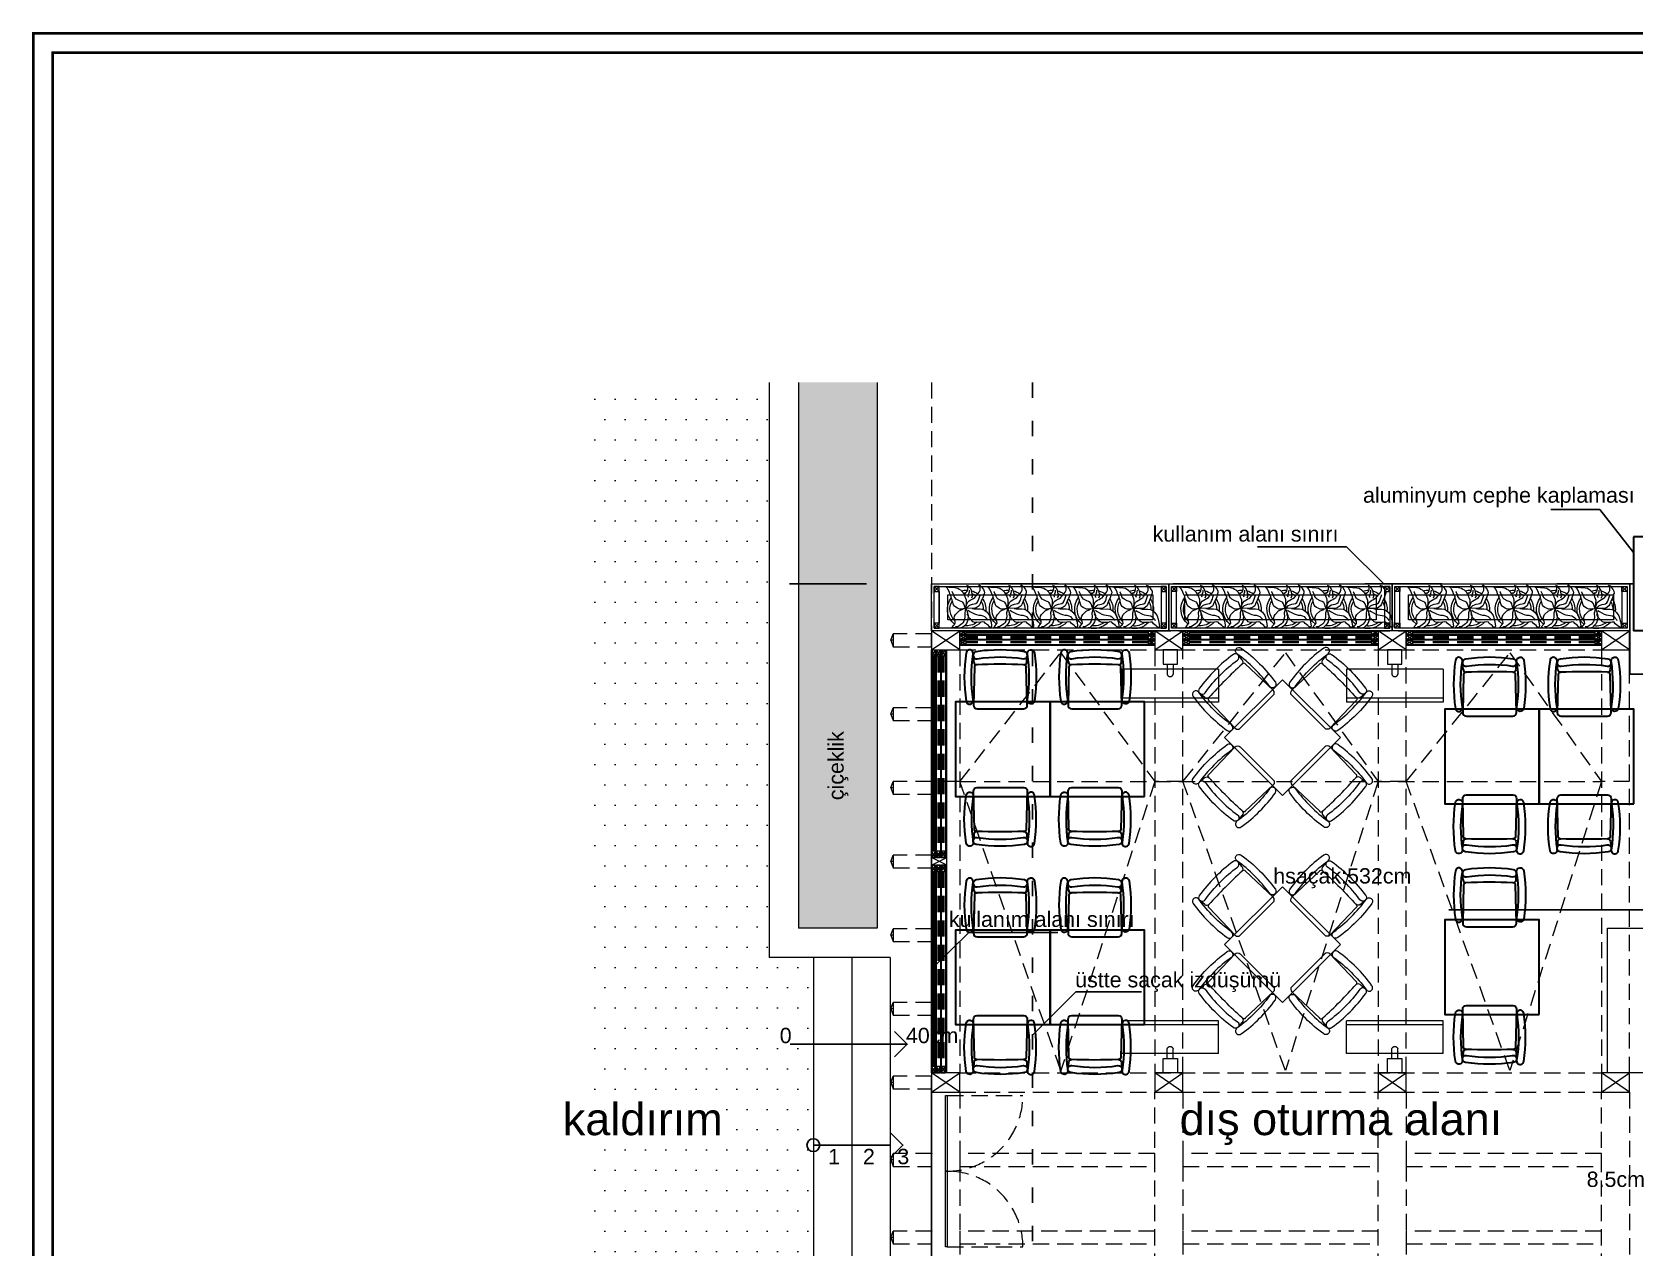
# Model space of a CAD drawing. Header units: millimetres. Extents: x 54215 to 67697, y 23496 to 56611.
# Drawn here: x 55067 to 56320, y 55184 to 56136 of the extents above; entities that cross this region are included whole.
import ezdxf

# ---------------------------------------------------------------- set-up
doc = ezdxf.new("R2010")
doc.units = ezdxf.units.MM
doc.linetypes.add('ACAD_ISO03W100', pattern=[30, 12, -18])
doc.linetypes.add('DASHED', pattern=[19.05, 12.7, -6.35])
for name, color, linetype, lineweight in [('- 0.09', 9, 'Continuous', 9), ('- 0.20', 41, 'Continuous', 20), ('- 0.25', 43, 'Continuous', 25), ('- 0.35', 3, 'Continuous', 35), ('b_ince', 87, 'Continuous', 15), ('no3_cam kesit arka', 141, 'Continuous', 18), ('no3_duvar kaplama', 8, 'Continuous', 0), ('no3_elektrik işaretleri', 10, 'Continuous', 0), ('no3_kutu profil gorunus', 8, 'Continuous', 0), ('no3_kutuprofil kesit', 74, 'Continuous', 18), ('no3_paslanmaz gorunus arka', 173, 'Continuous', 13), ('t_tefriş', 206, 'Continuous', 30)]:
    doc.layers.add(name, color=color, linetype=linetype, lineweight=lineweight)
doc.layers.add('0 rölöve', color=7, linetype='Continuous', true_color=0xf1380e)
doc.layers.add('no3_sandalye masa', color=7, linetype='Continuous', lineweight=15, true_color=0x9e0025)
doc.styles.get("Standard").update_dxf_attribs({"font": 'arial.ttf'})

# ---------------------------------------------------------------- blocks, each defined once
blk = doc.blocks.new('K-BKLEME')
for p, q in [((-25.7, 45.2), (-26.1, 50.8)), ((25.5, 45.3), (26, 50.9)), ((-25.1, 40.5), (-26, 3.5)), ((26, 3.5), (25, 40.6)), ((-22.5, 0), (22.5, 0))]:
    blk.add_line(p, q)
for points in [[(-26.2, 8.5, -0.077504), (-26.3, 53, 1), (-33, 54, 0.077504), (-33, 7.4, 1)], [(-22.3, 48.3, -0.077504), (22.2, 48.4, 1), (23.2, 55.1, 0.077504), (-23.4, 55.1, 1)], [(26.2, 8.6, 0.077504), (26.1, 53.1, -1), (32.9, 54.1, -0.077504), (32.9, 7.5, -1)]]:
    blk.add_lwpolyline(points, format="xyb", close=True)
for centre, radius, start, end in [((-22.7, 45.5), 3, 184.6945, 272.6484), ((-23.1, 40.4), 2, 92.7197, 178.6168), ((0.1, -459.8), 502.8, 87.4515, 92.6484), ((22.5, 45.5), 3, 267.5228, 355.4767), ((23, 40.5), 2, 1.5543, 87.4515), ((-22.5, 3.5), 3.5, 180.0856, 270.0856), ((22.5, 3.5), 3.5, 270.0856, 0.0856)]:
    blk.add_arc(centre, radius, start, end)
blk = doc.blocks.new('cicek9')
at = {"linetype": 'Continuous'}
for p, q in [((-0.271, 0.123), (-0.274, 0.106)), ((-0.274, 0.106), (-0.274, 0.07)), ((-0.274, 0.07), (-0.271, 0.052)), ((-0.262, 0.141), (-0.271, 0.123)), ((-0.271, 0.052), (-0.262, 0.035)), ((-0.262, 0.123), (-0.262, 0.141)), ((-0.256, 0.106), (-0.262, 0.123)), ((-0.262, 0.035), (-0.244, 0.023)), ((-0.241, 0.085), (-0.256, 0.106)), ((-0.244, 0.023), (-0.226, 0.008)), ((-0.22, 0.073), (-0.241, 0.085)), ((-0.226, 0.008), (-0.209, -0.004)), ((-0.203, 0.067), (-0.22, 0.073)), ((-0.185, 0.064), (-0.203, 0.067)), ((-0.164, 0.058), (-0.185, 0.064)), ((-0.147, 0.052), (-0.164, 0.058)), ((-0.129, 0.055), (-0.147, 0.052)), ((-0.111, 0.055), (-0.129, 0.055)), ((-0.09, 0.058), (-0.111, 0.055)), ((-0.07, 0.058), (-0.09, 0.058)), ((-0.079, -0.042), (-0.008, 0.005)), ((-0.052, 0.055), (-0.07, 0.058)), ((-0.034, 0.044), (-0.052, 0.055)), ((-0.016, 0.029), (-0.034, 0.044)), ((-0.002, 0.011), (-0.016, 0.029)), ((-0.008, 0.005), (-0.002, 0.008)), ((-0.209, -0.004), (-0.191, -0.013)), ((-0.191, -0.013), (-0.155, -0.036)), ((-0.155, -0.036), (-0.135, -0.048)), ((-0.135, -0.048), (-0.096, -0.048)), ((-0.096, -0.048), (-0.079, -0.042))]:
    blk.add_line(p, q, dxfattribs=at)
for points in [[(-0.117, 0.07), (-0.135, 0.082), (-0.147, 0.103), (-0.155, 0.12), (-0.161, 0.138), (-0.164, 0.156), (-0.164, 0.177), (-0.161, 0.194), (-0.152, 0.212), (-0.149, 0.194), (-0.135, 0.177), (-0.117, 0.159), (-0.099, 0.153), (-0.081, 0.15), (-0.079, 0.15)], [(-0.002, 0.008), (-0.011, 0.026), (-0.04, 0.061), (-0.055, 0.082), (-0.061, 0.1), (-0.064, 0.117), (-0.07, 0.135), (-0.07, 0.153), (-0.073, 0.171), (-0.067, 0.206), (-0.058, 0.224), (-0.052, 0.241), (-0.016, 0.277), (0.001, 0.289), (0.019, 0.304), (0.022, 0.306)], [(0.004, 0.014), (0.001, 0.032), (-0.011, 0.067), (-0.011, 0.085), (-0.002, 0.103), (0.01, 0.12), (0.028, 0.156), (0.031, 0.174), (0.031, 0.191), (0.025, 0.209), (0.019, 0.244), (0.019, 0.25)], [(0.022, 0.306), (0.04, 0.321), (0.043, 0.324)], [(0.028, 0.026), (0.046, 0.035), (0.063, 0.047), (0.075, 0.067), (0.084, 0.085), (0.09, 0.103), (0.09, 0.12), (0.078, 0.156), (0.069, 0.174), (0.066, 0.191), (0.057, 0.209), (0.052, 0.244), (0.046, 0.262), (0.04, 0.298), (0.04, 0.315), (0.049, 0.333), (0.063, 0.345)], [(-0.011, 0.011), (-0.046, 0.017), (-0.064, 0.014), (-0.084, 0.008), (-0.102, -0.001), (-0.12, -0.007), (-0.138, -0.007), (-0.155, 0.002), (-0.173, 0.014), (-0.191, 0.029), (-0.209, 0.041), (-0.212, 0.047)], [(-0.093, 0.094), (-0.099, 0.112), (-0.117, 0.123), (-0.135, 0.138), (-0.147, 0.153)], [(0.241, -0.072), (0.223, -0.063), (0.205, -0.06), (0.188, -0.054), (0.179, -0.036), (0.167, -0.001), (0.149, 0.014), (0.131, 0.023), (0.078, 0.032), (0.043, 0.026), (0.025, 0.026), (0.004, 0.014), (-0.005, 0.008)], [(0.001, 0.008), (0.007, -0.013), (0.025, -0.066), (0.055, -0.101), (0.072, -0.116), (0.09, -0.125), (0.108, -0.131), (0.128, -0.134), (0.146, -0.137), (0.167, -0.131), (0.185, -0.122), (0.202, -0.107), (0.223, -0.092), (0.238, -0.075), (0.241, -0.072)], [(0.004, 0.011), (0.022, -0.007), (0.04, -0.021), (0.063, -0.057), (0.081, -0.075), (0.099, -0.089), (0.117, -0.098), (0.134, -0.101), (0.188, -0.101), (0.205, -0.089), (0.205, -0.086)], [(-0.055, -0.027), (-0.07, -0.045), (-0.123, -0.081), (-0.141, -0.098), (-0.155, -0.119), (-0.164, -0.154), (-0.164, -0.199), (-0.152, -0.234), (-0.144, -0.252), (-0.138, -0.27), (-0.12, -0.305), (-0.105, -0.317)], [(-0.008, -0.018), (-0.016, -0.039), (-0.043, -0.092), (-0.055, -0.11), (-0.073, -0.128), (-0.09, -0.143), (-0.105, -0.16), (-0.114, -0.178), (-0.117, -0.196), (-0.12, -0.216), (-0.117, -0.228)], [(-0.105, -0.32), (-0.096, -0.299), (-0.093, -0.281), (-0.081, -0.246), (-0.081, -0.228), (-0.064, -0.213), (-0.046, -0.205), (0.007, -0.169), (0.022, -0.151), (0.025, -0.134), (0.028, -0.113), (0.031, -0.095), (0.028, -0.078), (0.025, -0.057), (0.022, -0.045)]]:
    blk.add_lwpolyline(points, dxfattribs=at)
for radius, start, end in [(0.209, 109.0007, 126.8665), (0.209, 343.7977, 72.6985), (0.209, 139.964, 161.4683), (0.181, 144.587, 160.5864), (0.181, 113.3714, 122.6233), (0.181, 349.1696, 66.1695), (0.209, 180.9322, 220.3045), (0.181, 186.2472, 216.0298), (0.209, 257.5002, 320.8039), (0.181, 266.71, 312.8028)]:
    blk.add_arc((0, 0), radius, start, end, dxfattribs=at)
blk = doc.blocks.new('plan girişblok')
at = {"layer": '- 0.09'}
h = blk.add_hatch(dxfattribs=at)
h.set_pattern_fill('DOTS', color=256, scale=10)
h.set_pattern_definition([(9e-15, (420.6, 0), (7.9375, 15.875), [0, -15.875])])
h.paths.add_polyline_path([(2808.2, 2892.5), (2946.2, 2892.5), (2946.2, 2930.9), (2808.2, 2930.9)], flags=24)
edge = h.paths.add_edge_path()
edge.add_line((2836.2, 3488.3), (2836.2, 2375.1))
edge.add_line((2836.2, 2375.1), (2976.1, 2375.1))
edge.add_line((2976.1, 2375.1), (2976.1, 2744.7))
edge.add_line((2976.1, 2744.7), (3010.6, 2744.7))
edge.add_line((3010.6, 2744.7), (3010.6, 2886.5))
edge.add_arc((3010.6, 2891.5), 5, 90, 270, ccw=False)
edge.add_line((3010.6, 2896.5), (3010.6, 3038.2))
edge.add_line((3010.6, 3038.2), (2976.1, 3038.2))
edge.add_line((2976.1, 3038.2), (2976.1, 3488.3))
edge.add_line((2976.1, 3488.3), (2836.2, 3488.3))
h = blk.add_hatch(dxfattribs=at)
h.set_pattern_fill('AR-SAND', color=256, scale=0.5)
h.set_pattern_definition([(37.5, (2446.458, 1691.468), (-0.80002, 24.47066), [0, -19.304, 0, -21.59, 0, -20.6375]), (7.5, (2446.458, 1691.47), (22.47616, 35.84126), [0, -10.414, 0, -17.399, 0, -6.6675]), (327.5, (2430.837, 1691.468), (39.54962, 0.07186), [0, -6.35, 0, -22.86, 0, -29.845]), (317.5, (2430.837, 1691.47), (38.1778, 11.14647), [0, -3.175, 0, -14.986, 0, -17.145])])
h.paths.add_polyline_path([(3060.6, 2721.7), (2999.1, 2721.7), (2999.1, 2532.7), (3060.6, 2532.7)])
h.paths.add_polyline_path([(3060.6, 2532.7), (2999.1, 2532.7), (2999.1, 2375.1), (3060.6, 2375.1)])
h.paths.add_polyline_path([(3060.6, 3330.7), (2999.1, 3330.7), (2999.1, 3061.2), (3060.6, 3061.2)])
h.paths.add_polyline_path([(3060.6, 3488.3), (2999.1, 3488.3), (2999.1, 3330.7), (3060.6, 3330.7)])
h.paths.add_polyline_path([(3041.4, 2603.9), (3041.4, 2665.6), (3018.5, 2665.6), (3018.5, 2603.9)], flags=24)
h.paths.add_polyline_path([(3041.4, 3157.6), (3041.4, 3219.3), (3018.5, 3219.3), (3018.5, 3157.6)], flags=24)
at = {"layer": '- 0.20'}
for p, q in [((2976.1, 3488.3), (2976.1, 3038.2)), ((2999.1, 3488.3), (2999.1, 3061.2)), ((3060.6, 3488.3), (3060.6, 3061.2)), ((3060.6, 3061.2), (2999.1, 3061.2)), ((3010.6, 3038.2), (2976.1, 3038.2)), ((3010.6, 3038.2), (3010.6, 2744.7)), ((3070.6, 3038.2), (3010.6, 3038.2)), ((3040.6, 3038.2), (3040.6, 2744.7)), ((3070.6, 3038.2), (3070.6, 2744.7))]:
    blk.add_line(p, q, dxfattribs=at)
at = {"layer": '- 0.35'}
for p, q in [((3687.1, 3367.5), (3652.1, 3367.5)), ((3652.1, 3367.5), (3652.1, 3294)), ((3687.1, 3294), (3652.1, 3294))]:
    blk.add_line(p, q, dxfattribs=at)
for p, q in [((3125.1, 3291), (3125.1, 3290.2)), ((3299.7, 3291), (3299.7, 3290.2)), ((3474.4, 3291), (3474.4, 3290.2)), ((3649.1, 3260), (3649.1, 3294)), ((3103.1, 2948), (3103.1, 3279)), ((3106.1, 3116.5), (3106.9, 3116.5)), ((3106.1, 3105.5), (3106.9, 3105.5)), ((3106.1, 2948), (3106.9, 2948)), ((3103.1, 2935.5), (3103.1, 2582))]:
    blk.add_line(p, q)
blk.add_arc((3114.1, 2811.9), 59.2, 88.833, 90)
for p in [(3103.1, 2884.9), (3103.1, 2824.3)]:
    blk.add_point(p)
at = {"layer": '0 rölöve'}
for p, q in [((2992.4, 2970.5), (3084.1, 2970.5)), ((3010.6, 2891.5), (3070.6, 2891.5))]:
    blk.add_line(p, q, dxfattribs=at)
for points in [[(3074.1, 2980.5), (3084.1, 2970.5), (3074.1, 2960.5)], [(3070.6, 2901.5), (3080.6, 2891.5), (3070.6, 2881.5)]]:
    blk.add_lwpolyline(points, dxfattribs=at)
blk.add_circle((3010.6, 2891.5), 5, dxfattribs=at)
at = {"layer": 'no3_cam kesit arka'}
for p, q in [((3272.7, 3293), (3130.1, 3293)), ((3272.7, 3292.5), (3130.1, 3292.5)), ((3272.7, 3292), (3130.1, 3292)), ((3447.4, 3293), (3304.7, 3293)), ((3447.4, 3292.5), (3304.7, 3292.5)), ((3447.4, 3292), (3304.7, 3292)), ((3622.1, 3293), (3479.4, 3293)), ((3622.1, 3292.5), (3479.4, 3292.5)), ((3622.1, 3292), (3479.4, 3292)), ((3104.1, 3274), (3104.1, 3121.5)), ((3104.6, 3274), (3104.6, 3121.5)), ((3105.1, 3274), (3105.1, 3121.5)), ((3104.1, 3105.5), (3104.1, 2953)), ((3104.6, 3105.5), (3104.6, 2953)), ((3105.1, 3105.5), (3105.1, 2953))]:
    blk.add_line(p, q, dxfattribs=at)
at = {"layer": 'no3_cam kesit arka', "linetype": 'DASHED'}
for p, q in [((3272.7, 3289.2), (3130.1, 3289.2)), ((3272.7, 3288.7), (3130.1, 3288.7)), ((3272.7, 3288.2), (3130.1, 3288.2)), ((3272.7, 3285.4), (3130.1, 3285.4)), ((3272.7, 3284.9), (3130.1, 3284.9)), ((3447.4, 3289.2), (3304.7, 3289.2)), ((3447.4, 3288.7), (3304.7, 3288.7)), ((3447.4, 3288.2), (3304.7, 3288.2)), ((3447.4, 3285.4), (3304.7, 3285.4)), ((3447.4, 3284.9), (3304.7, 3284.9)), ((3622.1, 3289.2), (3479.4, 3289.2)), ((3622.1, 3288.7), (3479.4, 3288.7)), ((3622.1, 3288.2), (3479.4, 3288.2)), ((3622.1, 3285.4), (3479.4, 3285.4)), ((3622.1, 3284.9), (3479.4, 3284.9)), ((3107.9, 3274), (3107.9, 3121.5)), ((3108.4, 3274), (3108.4, 3121.5)), ((3108.9, 3274), (3108.9, 3121.5)), ((3111.7, 3274), (3111.7, 3121.5)), ((3112.2, 3274), (3112.2, 3121.5)), ((3112.7, 3274), (3112.7, 3121.5)), ((3272.7, 3284.4), (3130.1, 3284.4)), ((3447.4, 3284.4), (3304.7, 3284.4)), ((3622.1, 3284.4), (3479.4, 3284.4)), ((3107.9, 3105.5), (3107.9, 2953)), ((3108.4, 3105.5), (3108.4, 2953)), ((3108.9, 3105.5), (3108.9, 2953)), ((3111.7, 3105.5), (3111.7, 2953)), ((3112.2, 3105.5), (3112.2, 2953)), ((3112.7, 3105.5), (3112.7, 2953))]:
    blk.add_line(p, q, dxfattribs=at)
at = {"layer": 'no3_cam kesit arka'}
blk.add_lwpolyline([(3114.1, 2930.3), (3115.3, 2930.3), (3115.3, 2811.9), (3114.1, 2811.9)], close=True, dxfattribs=at)
at = {"layer": 'no3_duvar kaplama', "linetype": 'DASHED'}
for p, q in [((3103.1, 3488.3), (3103.1, 2375.1)), ((3071.1, 3286.5), (3073.1, 3291.5)), ((3073.1, 3286.5), (3071.1, 3286.5)), ((3073.1, 3286.5), (3071.1, 3286.5)), ((3071.1, 3286.5), (3073.1, 3281.5)), ((3125.1, 3294), (3627.1, 3294)), ((3125.1, 3279), (3125.1, 2948)), ((3125.1, 3279), (3627.1, 3279)), ((3125.1, 3176), (3204.1, 3276.7)), ((3204.1, 3276.7), (3277.7, 3176)), ((3277.7, 3279), (3277.7, 2948)), ((3299.7, 2948), (3299.7, 3279)), ((3299.7, 3176), (3379.8, 3276.7)), ((3379.8, 3276.7), (3452.4, 3176)), ((3452.4, 3279), (3452.4, 2948)), ((3474.4, 2948), (3474.4, 3279)), ((3474.4, 3176), (3555.5, 3276.7)), ((3555.5, 3276.7), (3627.1, 3176)), ((3627.1, 3279), (3627.1, 2948)), ((3649.1, 2948), (3649.1, 3279)), ((3071.1, 3228.8), (3073.1, 3233.8)), ((3073.1, 3228.8), (3071.1, 3228.8)), ((3073.1, 3228.8), (3071.1, 3228.8)), ((3071.1, 3228.8), (3073.1, 3223.8)), ((3071.1, 3171.1), (3073.1, 3176.1)), ((3125.1, 3176), (3103.1, 3176)), ((3125.1, 3176), (3627.1, 3176)), ((3204.1, 2949.8), (3125.1, 3176)), ((3277.7, 3176), (3204.1, 2949.8)), ((3299.7, 3176), (3277.7, 3176)), ((3379.8, 2949.8), (3299.7, 3176)), ((3452.4, 3176), (3379.8, 2949.8)), ((3474.4, 3176), (3452.4, 3176)), ((3555.4, 2949.8), (3474.4, 3176)), ((3627.1, 3176), (3555.4, 2949.8)), ((3649.1, 3176), (3627.1, 3176)), ((3073.1, 3171.1), (3071.1, 3171.1)), ((3073.1, 3171.1), (3071.1, 3171.1)), ((3071.1, 3171.1), (3073.1, 3166.1)), ((3071.1, 3113.5), (3073.1, 3118.5)), ((3073.1, 3113.5), (3071.1, 3113.5)), ((3073.1, 3113.5), (3071.1, 3113.5)), ((3071.1, 3113.5), (3073.1, 3108.5)), ((3071.1, 3055.8), (3073.1, 3060.8)), ((3073.1, 3055.8), (3071.1, 3055.8)), ((3073.1, 3055.8), (3071.1, 3055.8)), ((3071.1, 3055.8), (3073.1, 3050.8)), ((3071.1, 2998.1), (3073.1, 3003.1)), ((3073.1, 2998.1), (3071.1, 2998.1)), ((3073.1, 2998.1), (3071.1, 2998.1)), ((3071.1, 2998.1), (3073.1, 2993.1)), ((3125.1, 2948), (3627.1, 2948)), ((3071.1, 2940.5), (3073.1, 2945.5)), ((3073.1, 2940.5), (3071.1, 2940.5)), ((3073.1, 2940.5), (3071.1, 2940.5)), ((3071.1, 2940.5), (3073.1, 2935.5)), ((3115.3, 2930.3), (3174.5, 2930.3)), ((3125.1, 2933), (3627.1, 2933)), ((3125.1, 2933), (3125.1, 2584.5)), ((3277.7, 2584.5), (3277.7, 2933)), ((3299.7, 2933), (3299.7, 2584.5)), ((3452.4, 2584.5), (3452.4, 2933)), ((3474.4, 2933), (3474.4, 2584.5)), ((3627.1, 2584.5), (3627.1, 2933)), ((3649.1, 2933), (3649.1, 2586.5)), ((3071.1, 2879.9), (3073.1, 2884.9)), ((3073.1, 2879.9), (3071.1, 2879.9)), ((3073.1, 2879.9), (3071.1, 2879.9)), ((3071.1, 2879.9), (3073.1, 2874.9)), ((3071.1, 2819.3), (3073.1, 2824.3)), ((3073.1, 2819.3), (3071.1, 2819.3)), ((3073.1, 2819.3), (3071.1, 2819.3)), ((3071.1, 2819.3), (3073.1, 2814.3)), ((3115.3, 2811.9), (3174.5, 2812))]:
    blk.add_line(p, q, dxfattribs=at)
for points in [[(3073.1, 3281.5), (3103.1, 3281.5), (3103.1, 3291.5), (3073.1, 3291.5)], [(3073.1, 3223.8), (3103.1, 3223.8), (3103.1, 3233.8), (3073.1, 3233.8)], [(3073.1, 3166.1), (3103.1, 3166.1), (3103.1, 3176.1), (3073.1, 3176.1)], [(3073.1, 3108.5), (3103.1, 3108.5), (3103.1, 3118.5), (3073.1, 3118.5)], [(3073.1, 3050.8), (3103.1, 3050.8), (3103.1, 3060.8), (3073.1, 3060.8)], [(3073.1, 2993.1), (3103.1, 2993.1), (3103.1, 3003.1), (3073.1, 3003.1)], [(3073.1, 2935.5), (3103.1, 2935.5), (3103.1, 2945.5), (3073.1, 2945.5)], [(3073.1, 2874.9), (3103.1, 2874.9), (3103.1, 2884.9), (3073.1, 2884.9)], [(3125.1, 2874.9), (3277.7, 2874.9), (3277.7, 2884.9), (3125.1, 2884.9)], [(3299.7, 2874.9), (3452.4, 2874.9), (3452.4, 2884.9), (3299.7, 2884.9)], [(3474.4, 2874.9), (3627.1, 2874.9), (3627.1, 2884.9), (3474.4, 2884.9)], [(3073.1, 2814.3), (3103.1, 2814.3), (3103.1, 2824.3), (3073.1, 2824.3)], [(3125.1, 2814.3), (3277.7, 2814.3), (3277.7, 2824.3), (3125.1, 2824.3)], [(3299.7, 2814.3), (3452.4, 2814.3), (3452.4, 2824.3), (3299.7, 2824.3)], [(3474.4, 2814.3), (3627.1, 2814.3), (3627.1, 2824.3), (3474.4, 2824.3)]]:
    blk.add_lwpolyline(points, close=True, dxfattribs=at)
for centre, start, end in [((3115.3, 2930.3), 268.8328, 0), ((3115.3, 2812), 0, 91.1672)]:
    blk.add_arc(centre, 59.2, start, end, dxfattribs=at)
at = {"layer": 'no3_kutu profil gorunus'}
for p, q in [((3109.1, 3324.7), (3109.1, 3300)), ((3282.7, 3324.7), (3282.7, 3300)), ((3277.7, 3290.9), (3125.1, 3290.9)), ((3277.7, 3290.3), (3125.1, 3290.3)), ((3125.1, 3287.2), (3130.1, 3290.2)), ((3130.1, 3287.2), (3125.1, 3290.2)), ((3277.7, 3287.1), (3125.1, 3287.1)), ((3277.7, 3286.5), (3125.1, 3286.5)), ((3125.1, 3286.4), (3130.1, 3283.4)), ((3130.1, 3286.4), (3125.1, 3283.4)), ((3277.7, 3287.2), (3272.7, 3290.2)), ((3272.7, 3287.2), (3277.7, 3290.2)), ((3277.7, 3286.4), (3272.7, 3283.4)), ((3272.7, 3286.4), (3277.7, 3283.4)), ((3452.4, 3290.9), (3299.7, 3290.9)), ((3452.4, 3290.3), (3299.7, 3290.3)), ((3299.7, 3287.2), (3304.7, 3290.2)), ((3304.7, 3287.2), (3299.7, 3290.2)), ((3452.4, 3287.1), (3299.7, 3287.1)), ((3452.4, 3286.5), (3299.7, 3286.5)), ((3299.7, 3286.4), (3304.7, 3283.4)), ((3304.7, 3286.4), (3299.7, 3283.4)), ((3452.4, 3287.2), (3447.4, 3290.2)), ((3447.4, 3287.2), (3452.4, 3290.2)), ((3452.4, 3286.4), (3447.4, 3283.4)), ((3447.4, 3286.4), (3452.4, 3283.4)), ((3627.1, 3290.9), (3474.4, 3290.9)), ((3627.1, 3290.3), (3474.4, 3290.3)), ((3474.4, 3287.2), (3479.4, 3290.2)), ((3479.4, 3287.2), (3474.4, 3290.2)), ((3627.1, 3287.1), (3474.4, 3287.1)), ((3627.1, 3286.5), (3474.4, 3286.5)), ((3474.4, 3286.4), (3479.4, 3283.4)), ((3479.4, 3286.4), (3474.4, 3283.4)), ((3627.1, 3287.2), (3622.1, 3290.2)), ((3622.1, 3287.2), (3627.1, 3290.2)), ((3627.1, 3286.4), (3622.1, 3283.4)), ((3622.1, 3286.4), (3627.1, 3283.4)), ((3106.2, 3279), (3106.2, 3116.5)), ((3106.8, 3279), (3106.8, 3116.5)), ((3109.9, 3279), (3106.9, 3274)), ((3109.9, 3274), (3106.9, 3279)), ((3110, 3279), (3110, 3116.5)), ((3110.6, 3279), (3110.6, 3116.5)), ((3110.7, 3279), (3113.7, 3274)), ((3110.7, 3274), (3113.7, 3279)), ((3114.1, 3279), (3114.1, 3116.5)), ((3114.7, 3279), (3114.7, 3116.5)), ((3277.7, 3283), (3125.1, 3283)), ((3277.7, 3282.4), (3125.1, 3282.4)), ((3452.4, 3283), (3299.7, 3283)), ((3452.4, 3282.4), (3299.7, 3282.4)), ((3627.1, 3283), (3474.4, 3283)), ((3627.1, 3282.4), (3474.4, 3282.4)), ((3106.2, 3110.5), (3106.2, 2948)), ((3106.8, 3110.5), (3106.8, 2948)), ((3109.9, 3116.5), (3106.9, 3121.5)), ((3109.9, 3121.5), (3106.9, 3116.5)), ((3109.9, 3105.5), (3106.9, 3110.5)), ((3109.9, 3110.5), (3106.9, 3105.5)), ((3110, 3110.5), (3110, 2948)), ((3110.6, 3110.5), (3110.6, 2948)), ((3110.7, 3116.5), (3113.7, 3121.5)), ((3110.7, 3121.5), (3113.7, 3116.5)), ((3110.7, 3105.5), (3113.7, 3110.5)), ((3110.7, 3110.5), (3113.7, 3105.5)), ((3114.1, 3110.5), (3114.1, 2948)), ((3114.7, 3110.5), (3114.7, 2948)), ((3109.9, 2948), (3106.9, 2953)), ((3109.9, 2953), (3106.9, 2948)), ((3110.7, 2948), (3113.7, 2953)), ((3110.7, 2953), (3113.7, 2948))]:
    blk.add_line(p, q, dxfattribs=at)
for points in [[(3103.1, 3330.7), (3288.7, 3330.7), (3288.7, 3294), (3103.1, 3294)], [(3105.1, 3328.7), (3286.7, 3328.7), (3286.7, 3296), (3105.1, 3296)], [(3288.7, 3330.7), (3463.4, 3330.7), (3463.4, 3294), (3288.7, 3294)], [(3290.7, 3328.7), (3461.4, 3328.7), (3461.4, 3296), (3290.7, 3296)], [(3463.4, 3330.7), (3649.1, 3330.7), (3649.1, 3294), (3463.4, 3294)], [(3465.4, 3328.7), (3647.1, 3328.7), (3647.1, 3296), (3465.4, 3296)], [(3125.1, 3294), (3277.7, 3294), (3277.7, 3282.4), (3125.1, 3282.4)], [(3125.1, 3287.2), (3130.1, 3287.2), (3130.1, 3290.2), (3125.1, 3290.2)], [(3125.1, 3283.4), (3130.1, 3283.4), (3130.1, 3286.4), (3125.1, 3286.4)], [(3277.7, 3287.2), (3272.7, 3287.2), (3272.7, 3290.2), (3277.7, 3290.2)], [(3277.7, 3283.4), (3272.7, 3283.4), (3272.7, 3286.4), (3277.7, 3286.4)], [(3299.7, 3294), (3452.4, 3294), (3452.4, 3282.4), (3299.7, 3282.4)], [(3299.7, 3287.2), (3304.7, 3287.2), (3304.7, 3290.2), (3299.7, 3290.2)], [(3299.7, 3283.4), (3304.7, 3283.4), (3304.7, 3286.4), (3299.7, 3286.4)], [(3452.4, 3287.2), (3447.4, 3287.2), (3447.4, 3290.2), (3452.4, 3290.2)], [(3452.4, 3283.4), (3447.4, 3283.4), (3447.4, 3286.4), (3452.4, 3286.4)], [(3474.4, 3294), (3627.1, 3294), (3627.1, 3282.4), (3474.4, 3282.4)], [(3474.4, 3287.2), (3479.4, 3287.2), (3479.4, 3290.2), (3474.4, 3290.2)], [(3474.4, 3283.4), (3479.4, 3283.4), (3479.4, 3286.4), (3474.4, 3286.4)], [(3627.1, 3287.2), (3622.1, 3287.2), (3622.1, 3290.2), (3627.1, 3290.2)], [(3627.1, 3283.4), (3622.1, 3283.4), (3622.1, 3286.4), (3627.1, 3286.4)], [(3103.1, 3116.5), (3103.1, 3279), (3114.7, 3279), (3114.7, 3116.5)], [(3109.9, 3279), (3109.9, 3274), (3106.9, 3274), (3106.9, 3279)], [(3113.7, 3279), (3113.7, 3274), (3110.7, 3274), (3110.7, 3279)], [(3103.1, 2948), (3103.1, 3110.5), (3114.7, 3110.5), (3114.7, 2948)], [(3109.9, 3116.5), (3109.9, 3121.5), (3106.9, 3121.5), (3106.9, 3116.5)], [(3109.9, 3105.5), (3109.9, 3110.5), (3106.9, 3110.5), (3106.9, 3105.5)], [(3113.7, 3116.5), (3113.7, 3121.5), (3110.7, 3121.5), (3110.7, 3116.5)], [(3113.7, 3105.5), (3113.7, 3110.5), (3110.7, 3110.5), (3110.7, 3105.5)], [(3109.9, 2948), (3109.9, 2953), (3106.9, 2953), (3106.9, 2948)], [(3113.7, 2948), (3113.7, 2953), (3110.7, 2953), (3110.7, 2948)]]:
    blk.add_lwpolyline(points, close=True, dxfattribs=at)
at = {"layer": 'no3_kutuprofil kesit'}
for p, q in [((3105.1, 3324.7), (3109.1, 3328.7)), ((3109.1, 3324.7), (3105.1, 3328.7)), ((3282.7, 3324.7), (3286.7, 3328.7)), ((3286.7, 3324.7), (3282.7, 3328.7)), ((3294.7, 3324.7), (3290.7, 3328.7)), ((3290.7, 3324.7), (3294.7, 3328.7)), ((3457.4, 3324.7), (3461.4, 3328.7)), ((3461.4, 3324.7), (3457.4, 3328.7)), ((3469.4, 3324.7), (3465.4, 3328.7)), ((3465.4, 3324.7), (3469.4, 3328.7)), ((3647.1, 3324.7), (3643.1, 3328.7)), ((3643.1, 3324.7), (3647.1, 3328.7)), ((3105.1, 3296), (3109.1, 3300)), ((3109.1, 3296), (3105.1, 3300)), ((3282.7, 3296), (3286.7, 3300)), ((3286.7, 3296), (3282.7, 3300)), ((3294.7, 3296), (3290.7, 3300)), ((3290.7, 3296), (3294.7, 3300)), ((3457.4, 3296), (3461.4, 3300)), ((3461.4, 3296), (3457.4, 3300)), ((3469.4, 3296), (3465.4, 3300)), ((3465.4, 3296), (3469.4, 3300)), ((3647.1, 3296), (3643.1, 3300)), ((3643.1, 3296), (3647.1, 3300)), ((3125.1, 3279), (3103.1, 3294)), ((3103.1, 3279), (3125.1, 3294)), ((3130.1, 3291), (3125.1, 3294)), ((3125.1, 3291), (3130.1, 3294)), ((3272.7, 3291), (3277.7, 3294)), ((3277.7, 3291), (3272.7, 3294)), ((3299.7, 3279), (3277.7, 3294)), ((3277.7, 3279), (3299.7, 3294)), ((3304.7, 3291), (3299.7, 3294)), ((3299.7, 3291), (3304.7, 3294)), ((3447.4, 3291), (3452.4, 3294)), ((3452.4, 3291), (3447.4, 3294)), ((3474.4, 3279), (3452.4, 3294)), ((3452.4, 3279), (3474.4, 3294)), ((3479.4, 3291), (3474.4, 3294)), ((3474.4, 3291), (3479.4, 3294)), ((3622.1, 3291), (3627.1, 3294)), ((3627.1, 3291), (3622.1, 3294)), ((3649.1, 3279), (3627.1, 3294)), ((3627.1, 3279), (3649.1, 3294)), ((3106.1, 3274), (3103.1, 3279)), ((3106.1, 3279), (3103.1, 3274)), ((3649.1, 3260), (3680.9, 3260)), ((3106.1, 3121.5), (3103.1, 3116.5)), ((3106.1, 3116.5), (3103.1, 3121.5)), ((3115.1, 3110.5), (3103.1, 3116.5)), ((3103.1, 3110.5), (3115.1, 3116.5)), ((3106.1, 3110.5), (3103.1, 3105.5)), ((3106.1, 3105.5), (3103.1, 3110.5)), ((3106.1, 2953), (3103.1, 2948)), ((3106.1, 2948), (3103.1, 2953)), ((3125.1, 2933), (3103.1, 2948)), ((3103.1, 2933), (3125.1, 2948)), ((3299.7, 2933), (3277.7, 2948)), ((3277.7, 2933), (3299.7, 2948)), ((3474.4, 2933), (3452.4, 2948)), ((3452.4, 2933), (3474.4, 2948)), ((3649.1, 2933), (3627.1, 2948)), ((3627.1, 2933), (3649.1, 2948))]:
    blk.add_line(p, q, dxfattribs=at)
for points in [[(3105.1, 3324.7), (3109.1, 3324.7), (3109.1, 3328.7), (3105.1, 3328.7)], [(3109.1, 3328.7), (3282.7, 3328.7), (3282.7, 3296), (3109.1, 3296)], [(3282.7, 3324.7), (3286.7, 3324.7), (3286.7, 3328.7), (3282.7, 3328.7)], [(3294.7, 3324.7), (3290.7, 3324.7), (3290.7, 3328.7), (3294.7, 3328.7)], [(3294.7, 3328.7), (3457.4, 3328.7), (3457.4, 3296), (3294.7, 3296)], [(3457.4, 3324.7), (3461.4, 3324.7), (3461.4, 3328.7), (3457.4, 3328.7)], [(3469.4, 3324.7), (3465.4, 3324.7), (3465.4, 3328.7), (3469.4, 3328.7)], [(3469.4, 3328.7), (3643.1, 3328.7), (3643.1, 3296), (3469.4, 3296)], [(3647.1, 3324.7), (3643.1, 3324.7), (3643.1, 3328.7), (3647.1, 3328.7)], [(3115.7, 3322.1), (3276.1, 3322.1), (3276.1, 3302.6), (3115.7, 3302.6)], [(3301.3, 3322.1), (3450.8, 3322.1), (3450.8, 3302.6), (3301.3, 3302.6)], [(3476, 3322.1), (3636.5, 3322.1), (3636.5, 3302.6), (3476, 3302.6)], [(3105.1, 3296), (3109.1, 3296), (3109.1, 3300), (3105.1, 3300)], [(3282.7, 3296), (3286.7, 3296), (3286.7, 3300), (3282.7, 3300)], [(3294.7, 3296), (3290.7, 3296), (3290.7, 3300), (3294.7, 3300)], [(3457.4, 3296), (3461.4, 3296), (3461.4, 3300), (3457.4, 3300)], [(3469.4, 3296), (3465.4, 3296), (3465.4, 3300), (3469.4, 3300)], [(3647.1, 3296), (3643.1, 3296), (3643.1, 3300), (3647.1, 3300)], [(3103.1, 3279), (3125.1, 3279), (3125.1, 3294), (3103.1, 3294)], [(3125.1, 3291), (3130.1, 3291), (3130.1, 3294), (3125.1, 3294)], [(3277.7, 3291), (3272.7, 3291), (3272.7, 3294), (3277.7, 3294)], [(3277.7, 3279), (3299.7, 3279), (3299.7, 3294), (3277.7, 3294)], [(3299.7, 3291), (3304.7, 3291), (3304.7, 3294), (3299.7, 3294)], [(3452.4, 3291), (3447.4, 3291), (3447.4, 3294), (3452.4, 3294)], [(3452.4, 3279), (3474.4, 3279), (3474.4, 3294), (3452.4, 3294)], [(3474.4, 3291), (3479.4, 3291), (3479.4, 3294), (3474.4, 3294)], [(3627.1, 3291), (3622.1, 3291), (3622.1, 3294), (3627.1, 3294)], [(3627.1, 3279), (3649.1, 3279), (3649.1, 3294), (3627.1, 3294)], [(3106.1, 3279), (3106.1, 3274), (3103.1, 3274), (3103.1, 3279)], [(3106.1, 3116.5), (3106.1, 3121.5), (3103.1, 3121.5), (3103.1, 3116.5)], [(3103.1, 3116.5), (3103.1, 3110.5), (3115.1, 3110.5), (3115.1, 3116.5)], [(3106.1, 3105.5), (3106.1, 3110.5), (3103.1, 3110.5), (3103.1, 3105.5)], [(3106.1, 2948), (3106.1, 2953), (3103.1, 2953), (3103.1, 2948)], [(3103.1, 2933), (3125.1, 2933), (3125.1, 2948), (3103.1, 2948)], [(3277.7, 2933), (3299.7, 2933), (3299.7, 2948), (3277.7, 2948)], [(3452.4, 2933), (3474.4, 2933), (3474.4, 2948), (3452.4, 2948)], [(3627.1, 2933), (3649.1, 2933), (3649.1, 2948), (3627.1, 2948)]]:
    blk.add_lwpolyline(points, close=True, dxfattribs=at)
for points in [[(3652.1, 3330.7), (3649.1, 3330.7), (3649.1, 3260), (3681.4, 3260)], [(3652.1, 3330.5), (3649.3, 3330.5), (3649.3, 3260.2), (3681.4, 3260.2)]]:
    blk.add_lwpolyline(points, dxfattribs=at)
at = {"layer": 'no3_paslanmaz gorunus arka'}
blk.add_lwpolyline([(3631.7, 3061.3), (3691.7, 3061.3), (3691.7, 2948), (3631.7, 2948)], close=True, dxfattribs=at)
at = {"layer": '- 0.20'}
blk.add_text('kaldırım', height=25.2, dxfattribs=at).set_placement((2814.6, 2899.3))
at = {"layer": '0 rölöve'}
blk.add_text('çiçeklik', height=12, rotation=90, dxfattribs=at).set_placement((3034.3, 3161.4))
for s, p in [('0', (2984.3, 2971.3)), ('40cm', (3083, 2971.3)), ('1', (3022.2, 2876.6)), ('2', (3049.4, 2876.6)), ('3', (3076.3, 2876.6))]:
    blk.add_text(s, height=12, dxfattribs=at).set_placement(p)
blk = doc.blocks.new('planısıtıcı')
for p, q in [((56931.4, 26902.4), (56931.4, 26978)), ((56957.1, 26978), (56931.4, 26978)), ((56934.6, 26902.4), (56934.6, 26978)), ((56957.1, 26902.4), (56957.1, 26978)), ((56961, 26942.6), (56953.2, 26942.6)), ((56961, 26937.8), (56953.2, 26937.8)), ((56961, 26942.6), (56961, 26937.8)), ((56957.1, 26902.4), (56931.4, 26902.4))]:
    blk.add_line(p, q)
blk.add_lwpolyline([(56961, 26934.6), (56972.2, 26934.6), (56972.2, 26945.8), (56961, 26945.8)], close=True)
blk.add_arc((56953.9, 26940.2), 2.47, 105.2574, 254.7426)

msp = doc.modelspace()

# ---------------------------------------------------------------- linework, layer by layer
at = {"layer": '- 0.25', "linetype": 'ACAD_ISO03W100'}
msp.add_line((55849.264, 55861.427), (55849.264, 54748.26), dxfattribs=at)
at = {"color": 252, "const_width": 2.135}
for points in [[(58557.476, 54334.49), (55067.754, 54334.49), (55067.754, 56134.49), (58557.476, 56134.49), (58557.476, 54995.442, -0.41421356), (58532.389, 54970.355), (58153.583, 54970.355, 0.41421356), (58143.549, 54960.321), (58143.549, 54716.483, 0.41421356), (58153.583, 54706.448), (58532.389, 54706.448, -0.41421356), (58557.476, 54681.362), (58557.476, 54334.49)], [(58542.424, 54995.442, -0.41421356), (58532.389, 54985.407), (58153.583, 54985.407, 0.41421356), (58128.497, 54960.321), (58128.497, 54716.483, 0.41421356), (58153.583, 54691.397), (58532.389, 54691.397, -0.41421356), (58542.424, 54681.362), (58542.424, 54349.542), (55082.806, 54349.542), (55082.806, 56119.438), (58542.424, 56119.438), (58542.424, 54995.442)]]:
    msp.add_lwpolyline(points, format="xyb", dxfattribs=at)
at = {"layer": '0 rölöve', "linetype": 'ACAD_ISO03W100', "ltscale": 5}
msp.add_line((56319.264, 55703.843), (55643.264, 55703.843), dxfattribs=at)
at = {"layer": '0 rölöve'}
msp.add_line((57561.733, 55448.804), (56174.848, 55448.804), dxfattribs=at)
msp.add_line((57561.733, 55448.804), (56174.848, 55448.804), dxfattribs=at)
for points in [[(56319.264, 55728.303), (56292.941, 55762.035), (56254.706, 55762.035)], [(56123.983, 55703.843), (56094.877, 55732.663), (56025.112, 55732.663)], [(55770.264, 55402.322), (55799.371, 55431.141), (55869.135, 55431.141)], [(55849.264, 55350.734), (55883.066, 55384.535), (55934.589, 55384.535)]]:
    msp.add_lwpolyline(points, dxfattribs=at)
at = {"layer": 'no3_sandalye masa', "elevation": -0.001}
for points in [[(56044.768, 55628.833), (56090.022, 55583.578), (56044.768, 55538.323), (55999.513, 55583.578)], [(56044.768, 55466.852), (56090.022, 55421.597), (56044.768, 55376.343), (55999.513, 55421.597)]]:
    msp.add_lwpolyline(points, close=True, dxfattribs=at)
at = {"layer": 't_tefriş'}
for points in [[(55862.913, 55537.453), (55862.913, 55611.453), (55788.913, 55611.453), (55788.913, 55537.453)], [(55936.913, 55537.453), (55936.913, 55611.453), (55862.913, 55611.453), (55862.913, 55537.453)], [(56245.609, 55531.659), (56245.609, 55605.659), (56171.609, 55605.659), (56171.609, 55531.659)], [(56319.609, 55531.659), (56319.609, 55605.659), (56245.609, 55605.659), (56245.609, 55531.659)], [(56245.609, 55366.876), (56245.609, 55440.876), (56171.609, 55440.876), (56171.609, 55366.876)], [(55862.913, 55358.974), (55862.913, 55432.974), (55788.913, 55432.974), (55788.913, 55358.974)], [(55936.913, 55358.974), (55936.913, 55432.974), (55862.913, 55432.974), (55862.913, 55358.974)]]:
    msp.add_lwpolyline(points, close=True, dxfattribs=at)

# ---------------------------------------------------------------- block references
at = {"layer": '0 rölöve'}
msp.add_blockref('plan girişblok', (52667.195, 52373.134), dxfattribs=at)
at = {"layer": 'b_ince', "xscale": -71.74239622895846, "yscale": 71.74239622895851, "zscale": 71.74239622895851, "rotation": 34.99999999999988}
for p in [(55797.657, 55683.917), (55830.418, 55683.917), (55864.905, 55683.917), (55897.184, 55683.848), (55928.902, 55683.779), (55980.324, 55683.917), (56013.085, 55683.917), (56047.572, 55683.917), (56079.851, 55683.848), (56111.569, 55683.779), (56158.892, 55683.917), (56191.653, 55683.917), (56226.139, 55683.917), (56258.419, 55683.848), (56290.136, 55683.779)]:
    msp.add_blockref('cicek9', p, dxfattribs=at)
at = {"layer": 'no3_elektrik işaretleri', "rotation": 90}
for p in [(82897.141, -1320.138), (83072.808, -1320.138)]:
    msp.add_blockref('planısıtıcı', p, dxfattribs=at)
at = {"layer": 'no3_elektrik işaretleri', "xscale": -1, "rotation": 90}
for p in [(82897.141, 112293.324), (83072.808, 112293.324)]:
    msp.add_blockref('planısıtıcı', p, dxfattribs=at)
at = {"layer": 'no3_sandalye masa', "yscale": 0.8099999999976715, "zscale": 0.8099999999976715}
for p, xscale, rotation in [((56024.616, 55603.73, -0.001), 0.8099999999976715, 45.00000000000001), ((56064.919, 55603.73, -0.001), -0.8099999999976715, 315), ((56024.616, 55563.427, -0.001), -0.8099999999976715, 134.9999999999999), ((56064.919, 55563.427, -0.001), 0.8099999999976715, 225), ((56024.616, 55441.749, -0.001), 0.8099999999976715, 45.00000000000001), ((56064.919, 55441.749, -0.001), -0.8099999999976715, 315), ((56024.616, 55401.446, -0.001), -0.8099999999976715, 134.9999999999999), ((56064.919, 55401.446, -0.001), 0.8099999999976715, 225)]:
    msp.add_blockref('K-BKLEME', p, dxfattribs=dict(at, xscale=xscale, rotation=rotation))
at = {"layer": 't_tefriş', "xscale": 0.8099999999983488, "yscale": 0.8099999999983488, "zscale": 0.8099999999983488}
for p in [(55824.084, 55606.053), (55898.084, 55606.053), (56206.78, 55600.259), (56280.78, 55600.259), (56206.78, 55435.476), (55824.084, 55427.574), (55898.084, 55427.574)]:
    msp.add_blockref('K-BKLEME', p, dxfattribs=at)
at = {"layer": 't_tefriş', "xscale": -0.8099999999983488, "yscale": 0.8099999999983488, "zscale": 0.8099999999983488, "rotation": 180}
for p in [(55824.084, 55544.553), (55898.084, 55544.553), (56206.78, 55538.759), (56280.78, 55538.759), (55824.084, 55366.074), (55898.084, 55366.074), (56206.78, 55373.976)]:
    msp.add_blockref('K-BKLEME', p, dxfattribs=at)

# ---------------------------------------------------------------- texts
at = {"layer": '- 0.20'}
msp.add_text('dış oturma alanı', height=25.2, dxfattribs=at).set_placement((55964.254, 55272.476))
at = {"layer": '0 rölöve'}
for s, p in [('aluminyum cephe kaplaması', (56107.76, 55767.279)), ('kullanım alanı sınırı', (55943.208, 55736.895)), ('hsaçak:532cm', (56037.501, 55469.351)), ('kullanım alanı sınırı', (55783.78, 55435.373)), ('üstte saçak izdüşümü', (55882.558, 55388.105)), ('8.5cm', (56282.647, 55231.938))]:
    msp.add_text(s, height=12, dxfattribs=at).set_placement(p)

doc.saveas('drawing.dxf')
